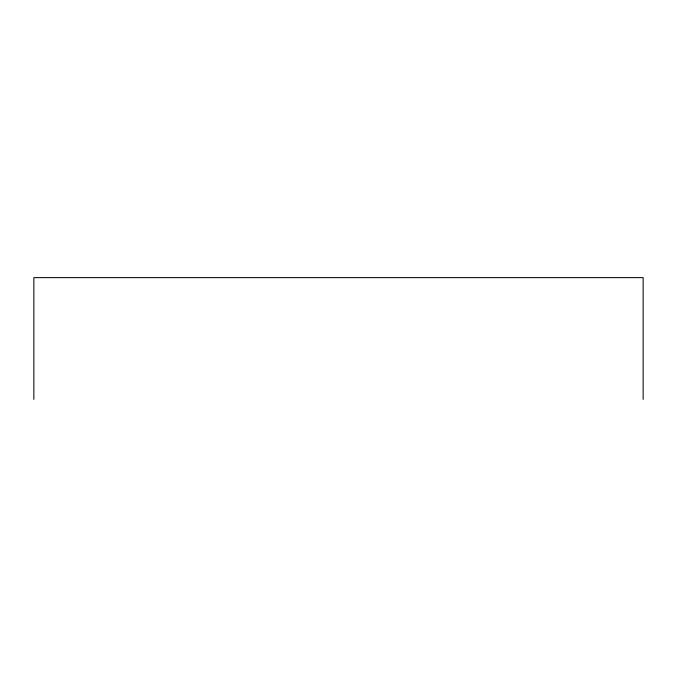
<?xml version="1.0" encoding="UTF-8"?>
<svg xmlns="http://www.w3.org/2000/svg" width="677" height="677" viewBox="0 0 677 677"><rect width="100%" height="100%" fill="white"/><g stroke="black" fill="none" stroke-linecap="round" stroke-linejoin="round"><path stroke-width="1.02" d="M643.15 399.371L643.15 277.629L33.85 277.629L33.85 399.371"/></g></svg>
